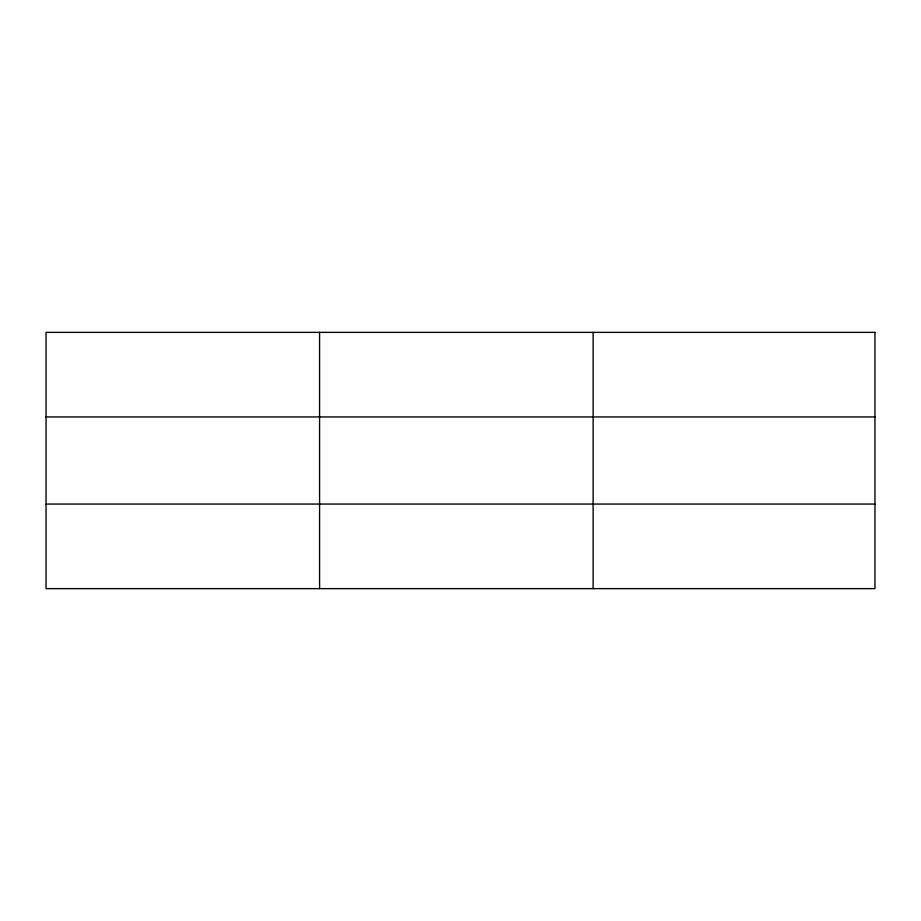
<?xml version="1.0" encoding="UTF-8"?>
<svg xmlns="http://www.w3.org/2000/svg" width="921" height="921" viewBox="0 0 921 921"><rect width="100%" height="100%" fill="white"/><g stroke="black" fill="none" stroke-linecap="round" stroke-linejoin="round"><path stroke-width="1.38" d="M593.124 588.634L593.124 332.366M46.05 416.937L874.95 416.937M46.05 504.063L874.95 504.063M319.587 332.366L319.587 588.634M874.95 332.366L874.95 588.634L46.05 588.634L46.05 332.366L874.95 332.366"/></g></svg>
